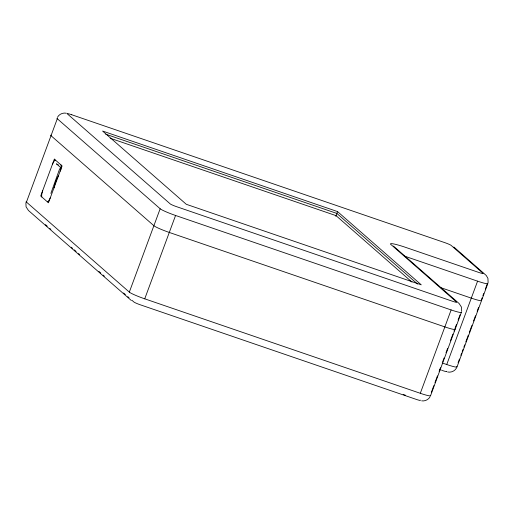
<?xml version="1.0" encoding="UTF-8"?>
<svg xmlns="http://www.w3.org/2000/svg" width="514" height="514" viewBox="0 0 514 514"><rect width="100%" height="100%" fill="white"/><g stroke="black" fill="none" stroke-linecap="round" stroke-linejoin="round"><path stroke-width="0.77" d="M131.256 300.433L28.437 210.464L26.073 206.853L25.886 202.612M393.454 246.077L459.124 303.536L461.488 307.147L461.675 311.388M453.843 247.003L486.263 275.485L487.927 278.37L488.114 282.616M60.112 171.284L60.119 171.265A6.9 1.677 -71.1 0 0 60.98 164.93M430.52 395.542A13.827 1.324 20.3 0 1 420.298 393.294L144.736 298.833A13.827 1.324 20.3 0 1 129.329 292.113L26.452 202.092L57.285 118.734A13.827 1.324 20.3 0 1 57.215 118.156M129.329 292.113L160.162 208.755L57.285 118.734M144.736 298.833L175.57 215.475A13.827 1.324 20.3 0 1 160.162 208.755M335.79 216.304L337.537 211.582L102.582 131.044L186.312 204.309L421.268 284.846L337.537 211.582M420.298 393.294L451.131 309.936A13.827 1.324 20.3 0 0 461.354 312.184M431.381 392.285L433.861 385.571M434.966 382.589L437.453 375.875M439.104 371.397L440.485 367.671M442.695 361.702L444.07 357.969M446.004 352.745L447.662 348.274M450.418 340.814L452.905 334.1M454.003 331.112L454.832 328.876M455.108 328.138L456.471 324.45M458.109 320.023L460.017 314.864M430.546 395.735L461.379 312.377M442.181 362.955L446.737 364.522L477.577 281.164A13.827 1.324 20.3 0 0 487.548 283.137M458.096 362.768L459.477 359.035M460.852 355.302L461.681 353.067M462.234 351.576L463.063 349.34M463.891 347.098L464.72 344.862M465.819 341.881L468.305 335.167M469.411 332.179L471.891 325.465M473.548 320.993L475.482 315.769M477.133 311.291L478.515 307.565M482.093 297.889L481.277 300.105A13.827 1.324 20.3 0 1 471.299 298.126L440.916 287.712M482.909 295.678L483.732 293.462M485.37 289.041L487.278 283.876M456.985 366.964L487.818 283.606M57.433 117.327C59.071 114.166 62.894 112.508 66.345 113.221M430.128 396.673C428.56 399.68 425.014 401.35 421.692 400.862M456.567 367.902C454.929 371.063 451.106 372.721 447.655 372.007M442.22 370.459L443.152 370.767A5.911 0.565 20.3 0 0 446.827 371.5L446.685 371.339M105.691 134.186L336.856 213.426L417.574 284.056M110.176 138.215L336.034 215.636L411.939 282.051M477.577 281.164L405.417 256.428A13.827 1.324 20.3 0 0 404.325 256.056M175.57 215.475L451.131 309.936M439.945 369.675L441.462 370.196M58.352 164.91L56.431 163.85L61.063 167.898M61.044 169.768L59.701 168.676L50.886 193.38M45.45 224.618L47.249 226.199M49.652 228.3L50.86 229.353M71.292 247.234L72.493 248.288M74.299 249.862L76.104 251.442M78.507 253.543L79.709 254.597M98.939 271.424L100.744 273.005M103.147 275.106L104.348 276.159M123.585 292.986L125.39 294.567M127.793 296.668L128.995 297.722M132.002 300.349L134.064 302.129A5.911 0.565 20.3 0 0 139.731 304.603L416.713 399.545A5.911 0.565 20.3 0 0 420.381 400.271L420.246 400.117M456.715 366.495A13.827 1.324 20.3 0 1 446.737 364.522M26.452 202.092A13.827 1.324 20.3 0 1 26.375 201.514M405.379 395.208A11.854 1.137 20.3 0 1 403.207 394.444M54.041 187.931A9.875 2.397 -71.1 0 1 58.545 175.775M455.076 329.153A13.827 1.324 20.3 0 1 444.854 326.904L169.292 232.444A13.827 1.324 20.3 0 1 153.892 225.717L51.008 135.696A13.827 1.324 20.3 0 1 50.937 135.118M52.364 164.493A6.913 1.677 -71.1 0 1 55.473 160.111M41.833 196.997A6.913 1.677 -71.1 0 1 42.688 190.643M50.436 197.447A6.9 1.677 -71.1 0 1 47.333 201.809M54.349 159.128L40.702 196.007L48.457 202.792L62.104 165.913L54.349 159.128M71.78 114.77L70.848 114.455A5.911 0.565 20.3 0 0 67.173 113.729L170.359 204.013A5.911 0.565 20.3 0 0 176.026 206.487L453.007 301.435A5.911 0.565 20.3 0 0 456.676 302.161L390.518 244.156A21.749 2.082 20.3 0 1 404.023 246.829L479.446 272.658A5.911 0.565 20.3 0 0 483.115 273.384L451.029 245.306A5.911 0.565 20.3 0 0 445.362 242.833L71.78 114.77"/></g></svg>
